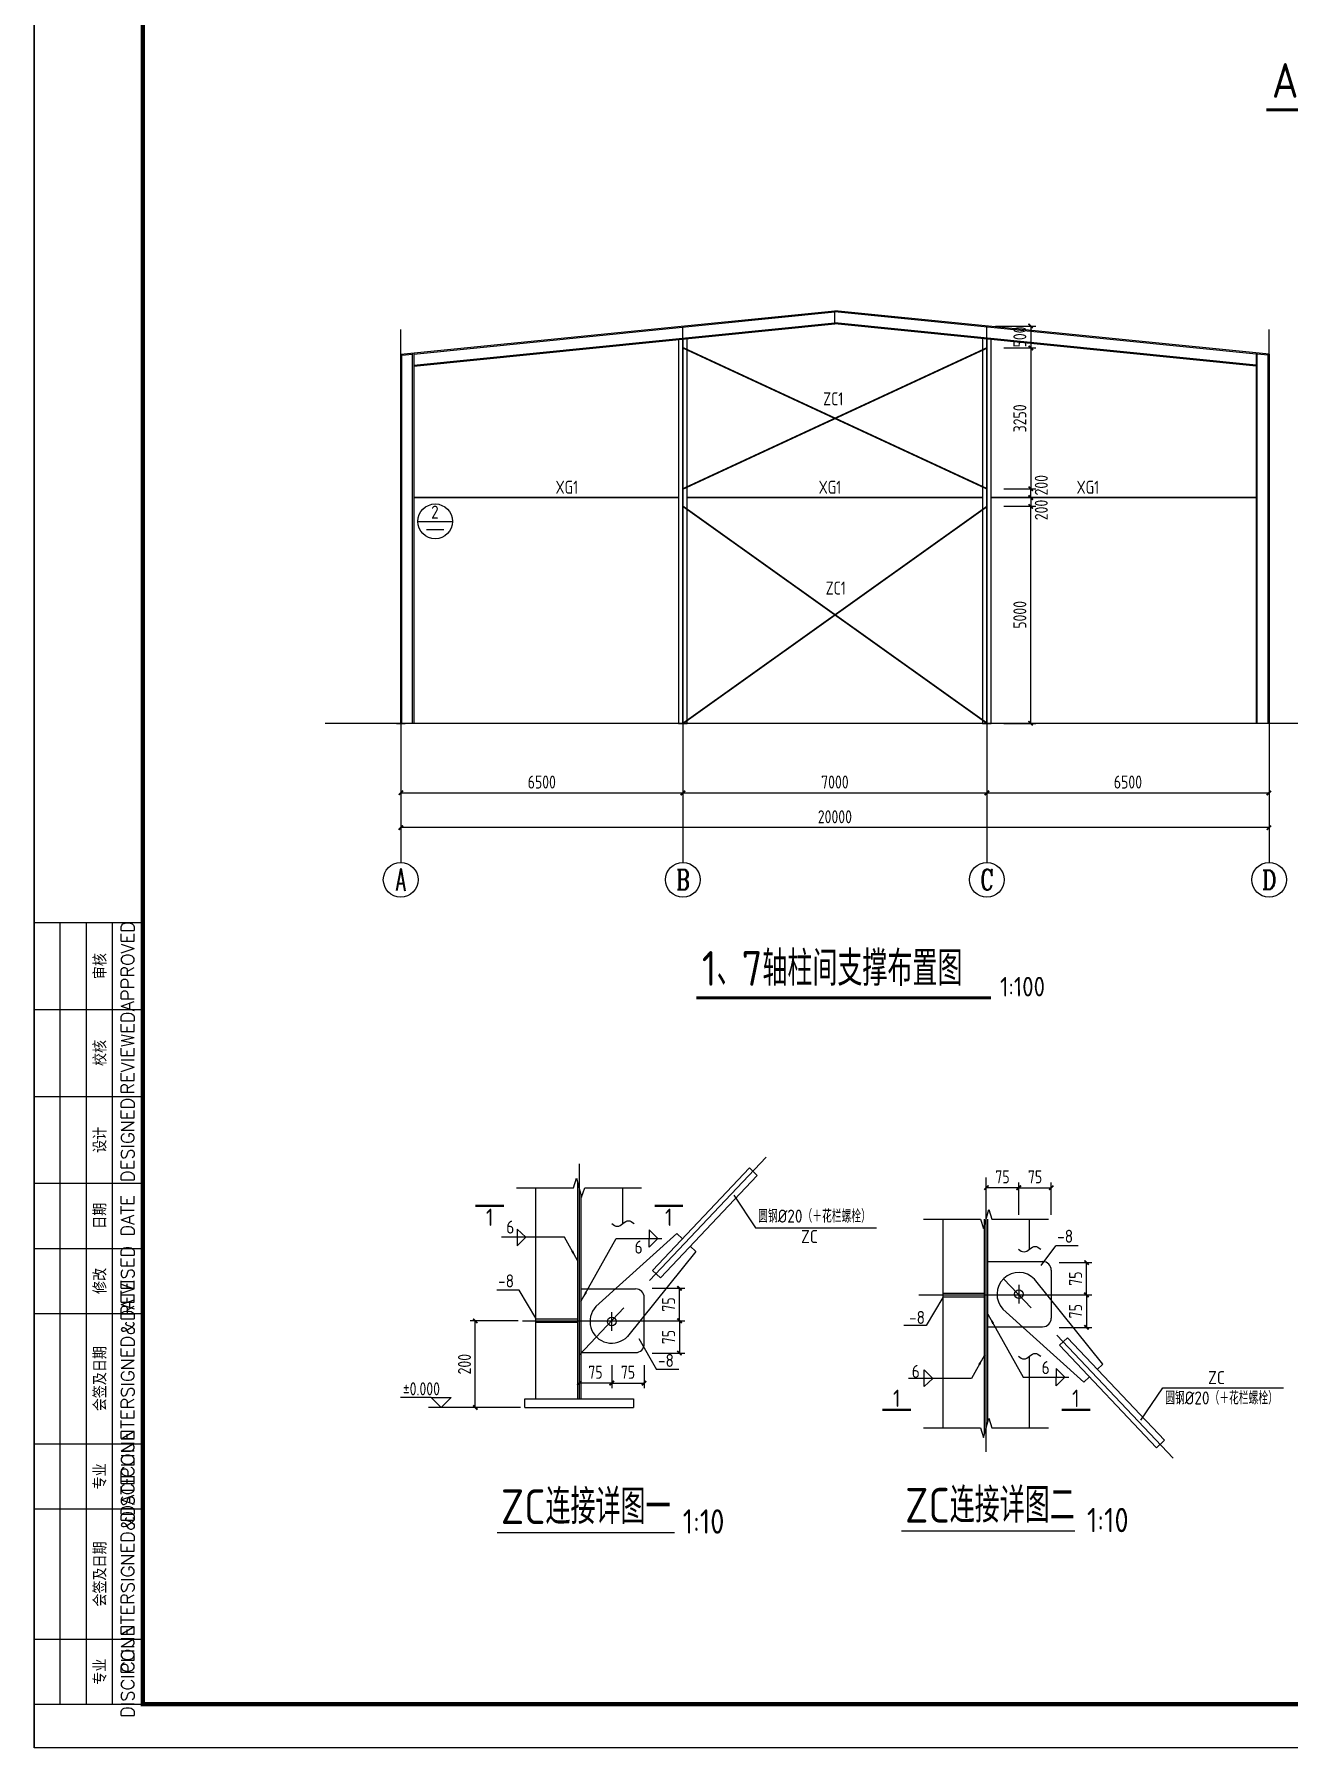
# Model space of a CAD drawing. Header units: millimetres. Extents: x 866561 to 876967, y 40200 to 44891.
# Drawn here: x 872240.1 to 872529, y 40206.4 to 40601 of the extents above; entities that cross this region are included whole.
import ezdxf
from ezdxf.enums import TextEntityAlignment as Align

# ---------------------------------------------------------------- set-up
doc = ezdxf.new("R2010")
doc.units = ezdxf.units.MM
doc.header["$LTSCALE"] = 1000
doc.header["$MEASUREMENT"] = 0
doc.linetypes.add('2', pattern=[11.4, 9, -0.9, 0.6, -0.9])
doc.linetypes.add('DOTE', pattern=[2.42, 2, -0.2, 0.02, -0.2])
for name, color, linetype in [('AXIS', 3, 'Continuous'), ('AXIS_TEXT', 7, 'Continuous'), ('COLUMN', 9, 'Continuous'), ('D1', 112, 'Continuous'), ('DIM', 7, 'Continuous'), ('DOTE', 1, 'DOTE'), ('M_Prof', 2, 'Continuous'), ('NUM', 7, 'Continuous'), ('OTHER', 2, 'Continuous'), ('Prof', 2, 'Continuous'), ('PUB_DIM', 3, 'Continuous'), ('PUB_TEXT', 7, 'Continuous'), ('支撑', 6, 'Continuous'), ('文字', 7, 'Continuous'), ('柱集中标注', 2, 'Continuous'), ('焊缝标注', 3, 'Continuous'), ('索引符号标注', 253, 'Continuous'), ('轴线__点划线', 6, '2')]:
    doc.layers.add(name, color=color, linetype=linetype)
doc.styles.add('_TCH_AXIS', font='COMPLEX', dxfattribs={"bigfont": 'GBCBIG'})
doc.styles.add('COMPLEX', font='COMPLEX')
doc.styles.add('ECEC_TK', font='txt_l.shx', dxfattribs={"bigfont": 'hztxt_l.shx'})
doc.styles.add('GBHZ', font='gbenor.shx', dxfattribs={"width": 0.9, "bigfont": 'gbcbig.shx'})
doc.dimstyles.new('Y10', dxfattribs={"dimscale": 0, "dimtxt": 3, "dimasz": 0.01, "dimexe": 1.2, "dimexo": 1, "dimgap": 1, "dimtad": 1, "dimdec": 0, "dimlfac": 10, "dimzin": 0, "dimdsep": 46, "dimtxsty": 'GBHZ', "dimblk1": 'DX', "dimblk2": 'DX', "dimsah": 1, "dimcen": 0.09, "dimdle": 1, "dimadec": 0, "dimazin": 0, "dimtfac": 1, "dimtdec": 0, "dimtix": 1, "dimtmove": 2, "dimatfit": 3, "dimldrblk": 'DX', "dimfxl": 0, "dimtolj": 1, "dimtzin": 0, "dimarcsym": 0})
doc.dimstyles.new('Y100', dxfattribs={"dimscale": 0, "dimtxt": 3, "dimasz": 0.01, "dimexe": 1.2, "dimexo": 2, "dimgap": 1, "dimtad": 1, "dimdec": 0, "dimlfac": 100, "dimzin": 0, "dimdsep": 46, "dimtxsty": 'GBHZ', "dimblk": 'DX', "dimcen": 0.09, "dimdle": 1, "dimclrd": 7, "dimclre": 7, "dimclrt": 7, "dimadec": 0, "dimazin": 0, "dimtfac": 1, "dimtdec": 0, "dimtix": 1, "dimtmove": 2, "dimatfit": 3, "dimldrblk": 'DX', "dimfxl": 0, "dimtolj": 1, "dimtzin": 0, "dimarcsym": 0})

# ---------------------------------------------------------------- blocks, each defined once
blk = doc.blocks.new('DX')
at = {"color": 0, "linetype": 'ByBlock', "const_width": 40}
blk.add_lwpolyline([(-54, -51), (46, 49)], dxfattribs=at)
blk = doc.blocks.new('*D119')
at = {"layer": 'Defpoints', "color": 0, "linetype": 'ByBlock'}
for p in [(872474.17, 40318.22), (872482.43, 40318.22), (872474.17, 40310.72)]:
    blk.add_point(p, dxfattribs=at)
at = {"layer": 'dim', "color": 7, "linetype": 'ByBlock', "lineweight": -2}
for p, q in [((872476.17, 40318.22), (872483.63, 40318.22)), ((872482.43, 40310.73), (872482.43, 40318.21)), ((872476.17, 40310.72), (872483.63, 40310.72))]:
    blk.add_line(p, q, dxfattribs=at)
at = {"layer": 'dim', "color": 7, "linetype": 'ByBlock', "lineweight": -2, "xscale": 0.01, "yscale": 0.01, "zscale": 0.01}
for p, rotation in [((872482.43, 40318.22), 90), ((872482.43, 40310.72), 270)]:
    blk.add_blockref('DX', p, dxfattribs=dict(at, rotation=rotation))
at = {"layer": 'dim', "color": 7, "linetype": 'ByBlock', "insert": (872479.93, 40314.47), "char_height": 3, "attachment_point": 5, "rotation": 90, "style": 'GBHZ'}
blk.add_mtext('\\A1;75', dxfattribs=at)
blk = doc.blocks.new('*D120')
at = {"layer": 'Defpoints', "color": 0, "linetype": 'ByBlock'}
for p in [(872474.17, 40310.72), (872474.17, 40303.22), (872482.43, 40303.22)]:
    blk.add_point(p, dxfattribs=at)
at = {"layer": 'dim', "color": 7, "linetype": 'ByBlock', "lineweight": -2}
for p, q in [((872476.17, 40310.72), (872483.63, 40310.72)), ((872482.43, 40310.71), (872482.43, 40303.23)), ((872476.17, 40303.22), (872483.63, 40303.22))]:
    blk.add_line(p, q, dxfattribs=at)
at = {"layer": 'dim', "color": 7, "linetype": 'ByBlock', "lineweight": -2, "xscale": 0.01, "yscale": 0.01, "zscale": 0.01}
for p, rotation in [((872482.43, 40310.72), 90), ((872482.43, 40303.22), 270)]:
    blk.add_blockref('DX', p, dxfattribs=dict(at, rotation=rotation))
at = {"layer": 'dim', "color": 7, "linetype": 'ByBlock', "insert": (872479.93, 40306.97), "char_height": 3, "attachment_point": 5, "rotation": 90, "style": 'GBHZ'}
blk.add_mtext('\\A1;75', dxfattribs=at)
blk = doc.blocks.new('_ARROW')
blk.add_solid([(0, 0), (-1, 0.1), (-1, -0.1)])
blk = doc.blocks.new('*D121')
at = {"layer": 'Defpoints', "color": 0, "linetype": 'ByBlock'}
for p in [(872459.33, 40335.41), (872459.33, 40327.15), (872466.83, 40327.15)]:
    blk.add_point(p, dxfattribs=at)
at = {"layer": 'dim', "color": 7, "linetype": 'ByBlock', "lineweight": -2}
for p, q in [((872459.33, 40329.15), (872459.33, 40336.61)), ((872466.82, 40335.41), (872459.34, 40335.41)), ((872466.83, 40329.15), (872466.83, 40336.61))]:
    blk.add_line(p, q, dxfattribs=at)
at = {"layer": 'dim', "color": 7, "linetype": 'ByBlock', "lineweight": -2, "xscale": 0.01, "yscale": 0.01, "zscale": 0.01, "rotation": 180}
blk.add_blockref('DX', (872459.33, 40335.41), dxfattribs=at)
at = {"layer": 'dim', "color": 7, "linetype": 'ByBlock', "lineweight": -2, "xscale": 0.01, "yscale": 0.01, "zscale": 0.01}
blk.add_blockref('DX', (872466.83, 40335.41), dxfattribs=at)
at = {"layer": 'dim', "color": 7, "linetype": 'ByBlock', "insert": (872463.08, 40337.91), "char_height": 3, "attachment_point": 5, "style": 'GBHZ'}
blk.add_mtext('\\A1;75', dxfattribs=at)
blk = doc.blocks.new('*D122')
at = {"layer": 'Defpoints', "color": 0, "linetype": 'ByBlock'}
for p in [(872474.33, 40335.41), (872466.83, 40327.15), (872474.33, 40327.15)]:
    blk.add_point(p, dxfattribs=at)
at = {"layer": 'dim', "color": 7, "linetype": 'ByBlock', "lineweight": -2}
for p, q in [((872466.83, 40329.15), (872466.83, 40336.61)), ((872466.84, 40335.41), (872474.32, 40335.41)), ((872474.33, 40329.15), (872474.33, 40336.61))]:
    blk.add_line(p, q, dxfattribs=at)
at = {"layer": 'dim', "color": 7, "linetype": 'ByBlock', "lineweight": -2, "xscale": 0.01, "yscale": 0.01, "zscale": 0.01, "rotation": 180}
blk.add_blockref('DX', (872466.83, 40335.41), dxfattribs=at)
at = {"layer": 'dim', "color": 7, "linetype": 'ByBlock', "lineweight": -2, "xscale": 0.01, "yscale": 0.01, "zscale": 0.01}
blk.add_blockref('DX', (872474.33, 40335.41), dxfattribs=at)
at = {"layer": 'dim', "color": 7, "linetype": 'ByBlock', "insert": (872470.58, 40337.91), "char_height": 3, "attachment_point": 5, "style": 'GBHZ'}
blk.add_mtext('\\A1;75', dxfattribs=at)
blk = doc.blocks.new('*D123')
at = {"layer": 'Defpoints', "color": 0, "linetype": 'ByBlock'}
for p in [(872380.43, 40312.27), (872388.69, 40312.27), (872380.43, 40304.77)]:
    blk.add_point(p, dxfattribs=at)
at = {"layer": 'dim', "color": 7, "linetype": 'ByBlock', "lineweight": -2}
for p, q in [((872382.43, 40312.27), (872389.89, 40312.27)), ((872388.69, 40304.78), (872388.69, 40312.26)), ((872382.43, 40304.77), (872389.89, 40304.77))]:
    blk.add_line(p, q, dxfattribs=at)
at = {"layer": 'dim', "color": 7, "linetype": 'ByBlock', "lineweight": -2, "xscale": 0.01, "yscale": 0.01, "zscale": 0.01}
for p, rotation in [((872388.69, 40312.27), 90), ((872388.69, 40304.77), 270)]:
    blk.add_blockref('DX', p, dxfattribs=dict(at, rotation=rotation))
at = {"layer": 'dim', "color": 7, "linetype": 'ByBlock', "insert": (872386.19, 40308.52), "char_height": 3, "attachment_point": 5, "rotation": 90, "style": 'GBHZ'}
blk.add_mtext('\\A1;75', dxfattribs=at)
blk = doc.blocks.new('*D124')
at = {"layer": 'Defpoints', "color": 0, "linetype": 'ByBlock'}
for p in [(872365.58, 40296.53), (872373.08, 40296.53), (872365.58, 40290.42)]:
    blk.add_point(p, dxfattribs=at)
at = {"layer": 'dim', "color": 7, "linetype": 'ByBlock', "lineweight": -2}
for p, q in [((872365.58, 40294.53), (872365.58, 40289.22)), ((872373.08, 40294.53), (872373.08, 40289.22)), ((872373.07, 40290.42), (872365.59, 40290.42))]:
    blk.add_line(p, q, dxfattribs=at)
at = {"layer": 'dim', "color": 7, "linetype": 'ByBlock', "lineweight": -2, "xscale": 0.01, "yscale": 0.01, "zscale": 0.01, "rotation": 180}
blk.add_blockref('DX', (872365.58, 40290.42), dxfattribs=at)
at = {"layer": 'dim', "color": 7, "linetype": 'ByBlock', "lineweight": -2, "xscale": 0.01, "yscale": 0.01, "zscale": 0.01}
blk.add_blockref('DX', (872373.08, 40290.42), dxfattribs=at)
at = {"layer": 'dim', "color": 7, "linetype": 'ByBlock', "insert": (872369.33, 40292.92), "char_height": 3, "attachment_point": 5, "style": 'GBHZ'}
blk.add_mtext('\\A1;75', dxfattribs=at)
blk = doc.blocks.new('*D125')
at = {"layer": 'Defpoints', "color": 0, "linetype": 'ByBlock'}
for p in [(872373.08, 40296.53), (872380.58, 40296.53), (872380.58, 40290.42)]:
    blk.add_point(p, dxfattribs=at)
at = {"layer": 'dim', "color": 7, "linetype": 'ByBlock', "lineweight": -2}
for p, q in [((872373.08, 40294.53), (872373.08, 40289.22)), ((872380.58, 40294.53), (872380.58, 40289.22)), ((872373.09, 40290.42), (872380.57, 40290.42))]:
    blk.add_line(p, q, dxfattribs=at)
at = {"layer": 'dim', "color": 7, "linetype": 'ByBlock', "lineweight": -2, "xscale": 0.01, "yscale": 0.01, "zscale": 0.01, "rotation": 180}
blk.add_blockref('DX', (872373.08, 40290.42), dxfattribs=at)
at = {"layer": 'dim', "color": 7, "linetype": 'ByBlock', "lineweight": -2, "xscale": 0.01, "yscale": 0.01, "zscale": 0.01}
blk.add_blockref('DX', (872380.58, 40290.42), dxfattribs=at)
at = {"layer": 'dim', "color": 7, "linetype": 'ByBlock', "insert": (872376.83, 40292.92), "char_height": 3, "attachment_point": 5, "style": 'GBHZ'}
blk.add_mtext('\\A1;75', dxfattribs=at)
blk = doc.blocks.new('*D126')
at = {"layer": 'Defpoints', "color": 0}
for p in [(872341.67, 40304.77), (872352.5, 40304.77), (872353.08, 40284.77)]:
    blk.add_point(p, dxfattribs=at)
at = {"layer": 'dim', "color": 0, "lineweight": -2}
for p, q in [((872351.5, 40304.77), (872340.47, 40304.77)), ((872341.67, 40284.78), (872341.67, 40304.76)), ((872352.08, 40284.77), (872340.47, 40284.77))]:
    blk.add_line(p, q, dxfattribs=at)
at = {"layer": 'dim', "color": 0, "lineweight": -2, "xscale": 0.01, "yscale": 0.01, "zscale": 0.01}
for p, rotation in [((872341.67, 40304.77), 90), ((872341.67, 40284.77), 270)]:
    blk.add_blockref('DX', p, dxfattribs=dict(at, rotation=rotation))
at = {"layer": 'dim', "color": 0, "insert": (872339.17, 40294.77), "char_height": 3, "attachment_point": 5, "rotation": 90, "style": 'GBHZ'}
blk.add_mtext('\\A1;200', dxfattribs=at)
blk = doc.blocks.new('_AXISO')
blk.add_circle((0, 0), 0.5)
at = {"layer": 'AXIS_TEXT', "style": 'COMPLEX', "width": 1.041667}
blk.add_attdef('A', text='', height=0.56, dxfattribs=at).set_placement((-0.25, -0.28), (0.25, -0.28), align=Align.FIT)
blk = doc.blocks.new('*D632')
at = {"layer": 'Defpoints', "color": 0}
for p in [(872324.48, 40442.33), (872389.48, 40442.33), (872389.48, 40426.33)]:
    blk.add_point(p, dxfattribs=at)
at = {"layer": 'dim', "color": 7, "lineweight": -2}
for p, q in [((872324.48, 40440.33), (872324.48, 40425.13)), ((872389.48, 40440.33), (872389.48, 40425.13)), ((872324.49, 40426.33), (872389.47, 40426.33))]:
    blk.add_line(p, q, dxfattribs=at)
at = {"layer": 'dim', "color": 7, "lineweight": -2, "xscale": 0.01, "yscale": 0.01, "zscale": 0.01, "rotation": 180}
blk.add_blockref('DX', (872324.48, 40426.33), dxfattribs=at)
at = {"layer": 'dim', "color": 7, "lineweight": -2, "xscale": 0.01, "yscale": 0.01, "zscale": 0.01}
blk.add_blockref('DX', (872389.48, 40426.33), dxfattribs=at)
at = {"layer": 'dim', "color": 7, "insert": (872356.98, 40428.83), "char_height": 3, "attachment_point": 5, "style": 'GBHZ'}
blk.add_mtext('\\A1;6500', dxfattribs=at)
blk = doc.blocks.new('*D633')
at = {"layer": 'Defpoints', "color": 0}
for p in [(872389.48, 40442.33), (872459.48, 40442.33), (872459.48, 40426.33)]:
    blk.add_point(p, dxfattribs=at)
at = {"layer": 'dim', "color": 7, "lineweight": -2}
for p, q in [((872389.48, 40440.33), (872389.48, 40425.13)), ((872459.48, 40440.33), (872459.48, 40425.13)), ((872389.49, 40426.33), (872459.47, 40426.33))]:
    blk.add_line(p, q, dxfattribs=at)
at = {"layer": 'dim', "color": 7, "lineweight": -2, "xscale": 0.01, "yscale": 0.01, "zscale": 0.01, "rotation": 180}
blk.add_blockref('DX', (872389.48, 40426.33), dxfattribs=at)
at = {"layer": 'dim', "color": 7, "lineweight": -2, "xscale": 0.01, "yscale": 0.01, "zscale": 0.01}
blk.add_blockref('DX', (872459.48, 40426.33), dxfattribs=at)
at = {"layer": 'dim', "color": 7, "insert": (872424.48, 40428.83), "char_height": 3, "attachment_point": 5, "style": 'GBHZ'}
blk.add_mtext('\\A1;7000', dxfattribs=at)
blk = doc.blocks.new('*D634')
at = {"layer": 'Defpoints', "color": 0}
for p in [(872459.48, 40442.33), (872524.48, 40442.33), (872524.48, 40426.33)]:
    blk.add_point(p, dxfattribs=at)
at = {"layer": 'dim', "color": 7, "lineweight": -2}
for p, q in [((872459.48, 40440.33), (872459.48, 40425.13)), ((872524.48, 40440.33), (872524.48, 40425.13)), ((872459.49, 40426.33), (872524.47, 40426.33))]:
    blk.add_line(p, q, dxfattribs=at)
at = {"layer": 'dim', "color": 7, "lineweight": -2, "xscale": 0.01, "yscale": 0.01, "zscale": 0.01, "rotation": 180}
blk.add_blockref('DX', (872459.48, 40426.33), dxfattribs=at)
at = {"layer": 'dim', "color": 7, "lineweight": -2, "xscale": 0.01, "yscale": 0.01, "zscale": 0.01}
blk.add_blockref('DX', (872524.48, 40426.33), dxfattribs=at)
at = {"layer": 'dim', "color": 7, "insert": (872491.98, 40428.83), "char_height": 3, "attachment_point": 5, "style": 'GBHZ'}
blk.add_mtext('\\A1;6500', dxfattribs=at)
blk = doc.blocks.new('*D635')
at = {"layer": 'Defpoints', "color": 0}
for p in [(872324.48, 40442.33), (872524.48, 40442.33), (872324.48, 40418.33)]:
    blk.add_point(p, dxfattribs=at)
at = {"layer": 'dim', "color": 7, "lineweight": -2}
for p, q in [((872324.48, 40440.33), (872324.48, 40417.13)), ((872524.48, 40440.33), (872524.48, 40417.13)), ((872524.47, 40418.33), (872324.49, 40418.33))]:
    blk.add_line(p, q, dxfattribs=at)
at = {"layer": 'dim', "color": 7, "lineweight": -2, "xscale": 0.01, "yscale": 0.01, "zscale": 0.01, "rotation": 180}
blk.add_blockref('DX', (872324.48, 40418.33), dxfattribs=at)
at = {"layer": 'dim', "color": 7, "lineweight": -2, "xscale": 0.01, "yscale": 0.01, "zscale": 0.01}
blk.add_blockref('DX', (872524.48, 40418.33), dxfattribs=at)
at = {"layer": 'dim', "color": 7, "insert": (872424.48, 40420.83), "char_height": 3, "attachment_point": 5, "style": 'GBHZ'}
blk.add_mtext('\\A1;20000', dxfattribs=at)
blk = doc.blocks.new('*D637')
at = {"layer": 'Defpoints', "color": 0}
for p in [(872459.48, 40533.83), (872461.38, 40528.83), (872469.58, 40528.83)]:
    blk.add_point(p, dxfattribs=at)
at = {"layer": 'dim', "color": 7, "lineweight": -2}
for p, q in [((872461.48, 40533.83), (872470.78, 40533.83)), ((872469.58, 40533.84), (872469.58, 40533.85)), ((872469.58, 40533.83), (872469.58, 40528.83)), ((872463.38, 40528.83), (872470.78, 40528.83)), ((872469.58, 40528.82), (872469.58, 40528.81))]:
    blk.add_line(p, q, dxfattribs=at)
at = {"layer": 'dim', "color": 7, "lineweight": -2, "xscale": 0.01, "yscale": 0.01, "zscale": 0.01}
for p, rotation in [((872469.58, 40533.83), 270), ((872469.58, 40528.83), 90)]:
    blk.add_blockref('DX', p, dxfattribs=dict(at, rotation=rotation))
at = {"layer": 'dim', "color": 7, "insert": (872467.08, 40531.33), "char_height": 3, "attachment_point": 5, "rotation": 90, "style": 'GBHZ'}
blk.add_mtext('\\A1;500', dxfattribs=at)
blk = doc.blocks.new('*D638')
at = {"layer": 'Defpoints', "color": 0}
for p in [(872461.38, 40528.83), (872461.38, 40496.33), (872469.58, 40496.33)]:
    blk.add_point(p, dxfattribs=at)
at = {"layer": 'dim', "color": 7, "lineweight": -2}
for p, q in [((872463.38, 40528.83), (872470.78, 40528.83)), ((872469.58, 40528.82), (872469.58, 40496.34)), ((872463.38, 40496.33), (872470.78, 40496.33))]:
    blk.add_line(p, q, dxfattribs=at)
at = {"layer": 'dim', "color": 7, "lineweight": -2, "xscale": 0.01, "yscale": 0.01, "zscale": 0.01}
for p, rotation in [((872469.58, 40528.83), 90), ((872469.58, 40496.33), 270)]:
    blk.add_blockref('DX', p, dxfattribs=dict(at, rotation=rotation))
at = {"layer": 'dim', "color": 7, "insert": (872467.08, 40512.58), "char_height": 3, "attachment_point": 5, "rotation": 90, "style": 'GBHZ'}
blk.add_mtext('\\A1;3250', dxfattribs=at)
blk = doc.blocks.new('*D640')
at = {"layer": 'Defpoints', "color": 0}
for p in [(872461.38, 40496.33), (872461.38, 40494.33), (872469.58, 40496.33)]:
    blk.add_point(p, dxfattribs=at)
at = {"layer": 'dim', "color": 7, "lineweight": -2}
for p, q in [((872463.38, 40496.33), (872470.78, 40496.33)), ((872463.38, 40494.33), (872470.78, 40494.33)), ((872469.58, 40496.34), (872469.58, 40496.35)), ((872469.58, 40494.33), (872469.58, 40496.33)), ((872469.58, 40494.32), (872469.58, 40494.31))]:
    blk.add_line(p, q, dxfattribs=at)
at = {"layer": 'dim', "color": 7, "lineweight": -2, "xscale": 0.01, "yscale": 0.01, "zscale": 0.01}
for p, rotation in [((872469.58, 40496.33), 270), ((872469.58, 40494.33), 90)]:
    blk.add_blockref('DX', p, dxfattribs=dict(at, rotation=rotation))
at = {"layer": 'dim', "color": 7, "insert": (872472.02, 40497.18), "char_height": 3, "attachment_point": 5, "rotation": 90, "style": 'GBHZ'}
blk.add_mtext('\\A1;200', dxfattribs=at)
blk = doc.blocks.new('*D641')
at = {"layer": 'Defpoints', "color": 0}
for p in [(872461.38, 40492.33), (872469.58, 40492.33), (872461.38, 40442.33)]:
    blk.add_point(p, dxfattribs=at)
at = {"layer": 'dim', "color": 7, "lineweight": -2}
for p, q in [((872463.38, 40492.33), (872470.78, 40492.33)), ((872469.58, 40442.34), (872469.58, 40492.32)), ((872463.38, 40442.33), (872470.78, 40442.33))]:
    blk.add_line(p, q, dxfattribs=at)
at = {"layer": 'dim', "color": 7, "lineweight": -2, "xscale": 0.01, "yscale": 0.01, "zscale": 0.01}
for p, rotation in [((872469.58, 40492.33), 90), ((872469.58, 40442.33), 270)]:
    blk.add_blockref('DX', p, dxfattribs=dict(at, rotation=rotation))
at = {"layer": 'dim', "color": 7, "insert": (872467.08, 40467.33), "char_height": 3, "attachment_point": 5, "rotation": 90, "style": 'GBHZ'}
blk.add_mtext('\\A1;5000', dxfattribs=at)
blk = doc.blocks.new('*D642')
at = {"layer": 'Defpoints', "color": 0}
for p in [(872461.38, 40494.33), (872461.38, 40492.33), (872469.58, 40492.33)]:
    blk.add_point(p, dxfattribs=at)
at = {"layer": 'dim', "color": 7, "lineweight": -2}
for p, q in [((872463.38, 40494.33), (872470.78, 40494.33)), ((872469.58, 40494.34), (872469.58, 40494.35)), ((872469.58, 40494.33), (872469.58, 40492.33)), ((872463.38, 40492.33), (872470.78, 40492.33)), ((872469.58, 40492.32), (872469.58, 40492.31))]:
    blk.add_line(p, q, dxfattribs=at)
at = {"layer": 'dim', "color": 7, "lineweight": -2, "xscale": 0.01, "yscale": 0.01, "zscale": 0.01}
for p, rotation in [((872469.58, 40494.33), 270), ((872469.58, 40492.33), 90)]:
    blk.add_blockref('DX', p, dxfattribs=dict(at, rotation=rotation))
at = {"layer": 'dim', "color": 7, "insert": (872472.02, 40491.48), "char_height": 3, "attachment_point": 5, "rotation": 90, "style": 'GBHZ'}
blk.add_mtext('\\A1;200', dxfattribs=at)
blk = doc.blocks.new('*D656')
at = {"layer": 'Defpoints', "color": 0, "linetype": 'ByBlock'}
for p in [(872380.43, 40304.77), (872380.43, 40297.27), (872388.69, 40297.27)]:
    blk.add_point(p, dxfattribs=at)
at = {"layer": 'dim', "color": 7, "linetype": 'ByBlock', "lineweight": -2}
for p, q in [((872382.43, 40304.77), (872389.89, 40304.77)), ((872388.69, 40304.76), (872388.69, 40297.28)), ((872382.43, 40297.27), (872389.89, 40297.27))]:
    blk.add_line(p, q, dxfattribs=at)
at = {"layer": 'dim', "color": 7, "linetype": 'ByBlock', "lineweight": -2, "xscale": 0.01, "yscale": 0.01, "zscale": 0.01}
for p, rotation in [((872388.69, 40304.77), 90), ((872388.69, 40297.27), 270)]:
    blk.add_blockref('DX', p, dxfattribs=dict(at, rotation=rotation))
at = {"layer": 'dim', "color": 7, "linetype": 'ByBlock', "insert": (872386.19, 40301.02), "char_height": 3, "attachment_point": 5, "rotation": 90, "style": 'GBHZ'}
blk.add_mtext('\\A1;75', dxfattribs=at)

msp = doc.modelspace()

# ---------------------------------------------------------------- linework, layer by layer
for p, q in [((872240.091, 40206.443), (872240.091, 40800.443)), ((872240.091, 40800.443), (872240.091, 40206.443)), ((872246.091, 40216.443), (872246.091, 40396.443)), ((872252.091, 40216.443), (872252.091, 40396.443)), ((872258.091, 40216.443), (872258.091, 40396.443)), ((872240.091, 40376.443), (872265.091, 40376.443)), ((872240.091, 40356.443), (872265.091, 40356.443)), ((872240.091, 40336.443), (872265.091, 40336.443)), ((872240.091, 40321.443), (872265.091, 40321.443)), ((872240.091, 40306.443), (872265.091, 40306.443)), ((872240.091, 40276.443), (872265.091, 40276.443)), ((872240.091, 40261.443), (872265.091, 40261.443)), ((872240.091, 40231.443), (872265.091, 40231.443)), ((873081.091, 40206.443), (872240.091, 40206.443))]:
    msp.add_line(p, q)
at = {"color": 0, "const_width": 1}
msp.add_lwpolyline([(873071.091, 40216.443), (872265.091, 40216.443), (872265.091, 40790.443), (873071.091, 40790.443)], close=True, dxfattribs=at)
at = {"const_width": 0.667}
for points in [[(872523.871, 40583.624), (872591.753, 40583.624)], [(872392.586, 40379.13), (872460.469, 40379.13)]]:
    msp.add_lwpolyline(points, dxfattribs=at)
msp.add_lwpolyline([(872240.091, 40396.443), (872240.091, 40216.443), (872265.091, 40216.443), (872265.091, 40396.443)], close=True)
at = {"layer": 'AXIS', "color": 0}
for p, q in [((872324.484, 40442.327), (872324.484, 40410.327)), ((872389.484, 40442.327), (872389.484, 40410.327)), ((872459.484, 40442.327), (872459.484, 40410.327)), ((872524.484, 40442.327), (872524.484, 40410.327))]:
    msp.add_line(p, q, dxfattribs=at)
at = {"layer": 'AXIS'}
for p, q in [((872401.23, 40333.653), (872406.23, 40326.168)), ((872406.23, 40326.168), (872434.085, 40326.168)), ((872472.006, 40317.517), (872475.347, 40322.033)), ((872480.49, 40322.033), (872475.347, 40322.033)), ((872351.762, 40311.827), (872346.619, 40311.827)), ((872355.582, 40305.347), (872351.762, 40311.827)), ((872449.328, 40310.15), (872445.508, 40303.67)), ((872445.508, 40303.67), (872440.365, 40303.67)), ((872379.353, 40300.711), (872383.397, 40293.56)), ((872388.54, 40293.56), (872383.397, 40293.56)), ((872494.977, 40281.844), (872499.976, 40289.329)), ((872499.976, 40289.329), (872527.832, 40289.329))]:
    msp.add_line(p, q, dxfattribs=at)
at = {"layer": 'COLUMN', "color": 2}
for p, q in [((872404.8, 40339.975), (872382.479, 40316.366)), ((872404.8, 40339.975), (872406.616, 40338.257)), ((872355.582, 40286.772), (872355.582, 40335.397)), ((872365.182, 40336.791), (872365.182, 40286.772)), ((872375.582, 40335.397), (872375.582, 40327.105)), ((872406.616, 40338.257), (872384.295, 40314.648)), ((872365.982, 40333.857), (872365.982, 40286.772)), ((872449.328, 40328.184), (872449.328, 40280.1)), ((872458.928, 40278.706), (872458.928, 40328.184)), ((872459.728, 40281.64), (872459.728, 40328.184)), ((872469.328, 40321.264), (872469.328, 40328.184)), ((872388.077, 40324.835), (872369.449, 40308.043)), ((872389.349, 40323.632), (872388.077, 40324.835)), ((872392.437, 40320.713), (872376.715, 40301.172)), ((872392.437, 40320.713), (872391.165, 40321.915)), ((872384.295, 40314.648), (872382.479, 40316.366)), ((872459.728, 40318.39), (872472.328, 40318.39)), ((872474.328, 40316.39), (872474.328, 40305.39)), ((872365.982, 40312.107), (872378.582, 40312.107)), ((872449.328, 40311.09), (872458.928, 40311.09)), ((872486.183, 40294.784), (872470.461, 40314.325)), ((872380.582, 40299.437), (872380.582, 40310.107)), ((872449.328, 40310.29), (872458.928, 40310.29)), ((872481.823, 40290.662), (872463.195, 40307.454)), ((872355.582, 40305.207), (872365.182, 40305.207)), ((872355.582, 40304.407), (872365.182, 40304.407)), ((872459.728, 40303.39), (872472.328, 40303.39)), ((872478.042, 40300.849), (872476.225, 40299.131)), ((872500.363, 40277.24), (872478.042, 40300.849)), ((872365.982, 40297.437), (872378.582, 40297.437)), ((872469.328, 40280.1), (872469.328, 40296.608)), ((872498.546, 40275.522), (872476.225, 40299.131)), ((872483.095, 40291.865), (872481.823, 40290.662)), ((872486.183, 40294.784), (872484.912, 40293.582)), ((872353.082, 40284.772), (872353.082, 40286.772)), ((872353.082, 40286.772), (872378.082, 40286.772)), ((872353.082, 40284.772), (872378.082, 40284.772)), ((872378.082, 40286.772), (872378.082, 40284.772)), ((872498.546, 40275.522), (872500.363, 40277.24))]:
    msp.add_line(p, q, dxfattribs=at)
for centre in [(872466.828, 40310.89), (872373.082, 40304.607)]:
    msp.add_circle(centre, 1, dxfattribs=at)
for centre, radius, start, end in [((872466.828, 40310.89), 5, 43.394, 223.394), ((872472.328, 40316.39), 2, 0, 90), ((872378.582, 40310.107), 2, 0, 90), ((872373.082, 40304.607), 5, 136.606, 316.606), ((872472.328, 40305.39), 2, 270, 0), ((872378.582, 40299.437), 2, 270, 0)]:
    msp.add_arc(centre, radius, start, end, dxfattribs=at)
at = {"layer": 'D1'}
for p, q in [((872331.526, 40287.076), (872324.41, 40287.076)), ((872331.526, 40287.076), (872333.83, 40284.772)), ((872331.526, 40287.076), (872336.134, 40287.076)), ((872336.134, 40287.076), (872333.83, 40284.772))]:
    msp.add_line(p, q, dxfattribs=at)
msp.add_lwpolyline([(872340.67, 40284.772), (872330.884, 40284.772)], dxfattribs=at)
at = {"layer": 'DOTE', "linetype": 'DOTE'}
for p, q in [((872324.484, 40442.327), (872324.484, 40533.004)), ((872389.484, 40442.327), (872389.484, 40533.576)), ((872459.484, 40442.327), (872459.484, 40533.827)), ((872524.484, 40442.327), (872524.484, 40533.004))]:
    msp.add_line(p, q, dxfattribs=at)
at = {"layer": 'M_Prof'}
for p, q in [((872324.484, 40527.327), (872424.484, 40537.327)), ((872327.484, 40527.376), (872424.484, 40537.076)), ((872424.484, 40534.312), (872424.484, 40537.327)), ((872524.484, 40527.327), (872424.484, 40537.327)), ((872424.484, 40534.312), (872424.484, 40537.327)), ((872521.484, 40527.376), (872424.484, 40537.076)), ((872327.484, 40524.863), (872424.484, 40534.563)), ((872327.484, 40524.612), (872424.484, 40534.312)), ((872521.484, 40524.863), (872424.484, 40534.563)), ((872521.484, 40524.612), (872424.484, 40534.312)), ((872388.484, 40530.712), (872388.484, 40442.327)), ((872389.394, 40530.803), (872389.394, 40442.327)), ((872389.574, 40442.327), (872389.574, 40530.821)), ((872390.484, 40442.327), (872390.484, 40530.912)), ((872458.484, 40530.912), (872458.484, 40442.327)), ((872459.394, 40530.821), (872459.394, 40442.327)), ((872459.574, 40442.327), (872459.574, 40530.803)), ((872460.484, 40442.327), (872460.484, 40530.712)), ((872324.484, 40527.327), (872324.484, 40442.327)), ((872324.73, 40442.327), (872324.73, 40527.352)), ((872324.73, 40527.1), (872327.238, 40527.351)), ((872327.238, 40442.327), (872327.238, 40527.602)), ((872327.484, 40527.627), (872327.484, 40442.327)), ((872521.484, 40527.627), (872521.484, 40442.327)), ((872521.73, 40442.327), (872521.73, 40527.602)), ((872524.238, 40527.1), (872521.73, 40527.351)), ((872524.238, 40442.327), (872524.238, 40527.352)), ((872524.484, 40527.327), (872524.484, 40442.327)), ((872535.563, 40442.327), (872307.095, 40442.327)), ((872323.484, 40442.327), (872325.484, 40442.327)), ((872388.484, 40442.327), (872390.484, 40442.327)), ((872458.484, 40442.327), (872460.484, 40442.327)), ((872525.484, 40442.327), (872523.484, 40442.327))]:
    msp.add_line(p, q, dxfattribs=at)
at = {"layer": 'OTHER'}
for p, q in [((872351.182, 40335.397), (872364.262, 40335.397)), ((872364.262, 40335.397), (872364.962, 40337.597)), ((872364.962, 40337.597), (872366.162, 40333.197)), ((872366.162, 40333.197), (872366.862, 40335.397)), ((872366.862, 40335.397), (872379.942, 40335.397)), ((872444.928, 40328.184), (872458.008, 40328.184)), ((872458.008, 40328.184), (872458.708, 40325.984)), ((872458.708, 40325.984), (872459.908, 40330.384)), ((872459.908, 40330.384), (872460.608, 40328.184)), ((872460.608, 40328.184), (872473.688, 40328.184)), ((872444.928, 40280.1), (872458.008, 40280.1)), ((872458.008, 40280.1), (872458.708, 40277.9)), ((872458.708, 40277.9), (872459.908, 40282.3)), ((872459.908, 40282.3), (872460.608, 40280.1)), ((872460.608, 40280.1), (872473.688, 40280.1))]:
    msp.add_line(p, q, dxfattribs=at)
at = {"layer": 'Prof'}
for points in [[(872373.105, 40327.166), (872374.384, 40326.526), (872375.663, 40327.166), (872376.943, 40327.805), (872378.222, 40327.166)], [(872466.77, 40321.264), (872468.049, 40320.625), (872469.328, 40321.264), (872470.607, 40321.904), (872471.886, 40321.264)], [(872466.77, 40296.608), (872468.049, 40295.968), (872469.328, 40296.608), (872470.607, 40297.247), (872471.886, 40296.608)]]:
    msp.add_spline(points, degree=3, dxfattribs=at)
at = {"layer": 'PUB_DIM', "const_width": 0.5}
for points in [[(872348.239, 40331.234), (872341.672, 40331.234)], [(872389.534, 40331.234), (872382.967, 40331.234)], [(872441.985, 40284.263), (872435.418, 40284.263)], [(872483.28, 40284.263), (872476.713, 40284.263)]]:
    msp.add_lwpolyline(points, dxfattribs=at)
at = {"layer": '支撑', "color": 6, "linetype": 'ByBlock', "const_width": 0.4}
for points in [[(872459.574, 40496.327), (872389.484, 40528.827)], [(872389.484, 40496.327), (872459.574, 40528.827)], [(872388.484, 40494.327), (872327.484, 40494.327)], [(872458.484, 40494.327), (872390.484, 40494.327)], [(872521.484, 40494.327), (872460.484, 40494.327)], [(872389.484, 40442.327), (872459.574, 40492.327)], [(872459.574, 40442.327), (872389.484, 40492.327)]]:
    msp.add_lwpolyline(points, dxfattribs=at)
at = {"layer": '文字', "color": 6, "const_width": 0.32}
for points in [[(872346.68, 40255.999), (872387.594, 40255.999)], [(872439.782, 40256.331), (872479.789, 40256.331)]]:
    msp.add_lwpolyline(points, dxfattribs=at)
at = {"layer": '焊缝标注'}
for p, q in [((872362.182, 40324.057), (872347.696, 40324.057)), ((872351.307, 40325.857), (872353.307, 40324.057)), ((872351.307, 40325.857), (872351.307, 40322.057)), ((872351.307, 40322.057), (872353.307, 40324.057)), ((872365.182, 40318.657), (872362.182, 40324.057)), ((872365.982, 40309.177), (872374.115, 40323.719)), ((872374.115, 40323.719), (872384.629, 40323.719)), ((872381.698, 40325.719), (872381.698, 40323.719)), ((872381.698, 40325.719), (872383.698, 40323.719)), ((872381.698, 40321.719), (872381.698, 40323.719)), ((872381.698, 40321.719), (872383.698, 40323.719)), ((872459.728, 40306.32), (872467.862, 40291.778)), ((872458.928, 40296.84), (872455.928, 40291.44)), ((872455.928, 40291.44), (872441.442, 40291.44)), ((872445.053, 40293.44), (872447.053, 40291.44)), ((872445.053, 40289.64), (872445.053, 40293.44)), ((872445.053, 40289.64), (872447.053, 40291.44)), ((872467.862, 40291.778), (872478.375, 40291.778)), ((872475.444, 40293.778), (872475.444, 40291.778)), ((872475.444, 40293.778), (872477.444, 40291.778)), ((872475.444, 40289.778), (872475.444, 40291.778)), ((872475.444, 40289.778), (872477.444, 40291.778))]:
    msp.add_line(p, q, dxfattribs=at)
at = {"layer": '索引符号标注'}
for p, q in [((872328.427, 40488.864), (872336.427, 40488.864)), ((872330.427, 40486.949), (872334.427, 40486.949))]:
    msp.add_line(p, q, dxfattribs=at)
msp.add_circle((872332.427, 40488.864), 4, dxfattribs=at)
at = {"layer": '轴线__点划线'}
for p, q in [((872365.582, 40340.91), (872365.582, 40286.772)), ((872408.666, 40342.409), (872381.821, 40314.015)), ((872459.328, 40274.587), (872459.328, 40337.727)), ((872469.659, 40307.731), (872463.393, 40314.358)), ((872466.828, 40313.065), (872466.828, 40308.715)), ((872375.912, 40307.766), (872365.582, 40296.84)), ((872443.848, 40310.725), (872476.118, 40310.725)), ((872352.499, 40304.772), (872382.372, 40304.772)), ((872373.082, 40302.432), (872373.082, 40306.782)), ((872502.412, 40273.088), (872475.567, 40301.482))]:
    msp.add_line(p, q, dxfattribs=at)

# ---------------------------------------------------------------- block references
at = {"layer": 'AXIS', "color": 0}
ref = msp.add_blockref('_AXISO', (872324.484, 40406.327), dxfattribs=dict(at, xscale=8, yscale=8, zscale=8))
ref.add_attrib('A', 'A', dxfattribs={"layer": 'AXIS_TEXT', "color": 0, "height": 5.147, "style": '_TCH_AXIS', "width": 0.5}).set_placement((872323.381, 40403.753), (872325.587, 40403.753), align=Align.FIT)
ref = msp.add_blockref('_AXISO', (872389.484, 40406.327), dxfattribs=dict(at, xscale=8, yscale=8, zscale=8))
ref.add_attrib('A', 'B', dxfattribs={"layer": 'AXIS_TEXT', "color": 0, "height": 4.659, "style": '_TCH_AXIS', "width": 0.823529}).set_placement((872387.931, 40403.997), (872391.037, 40403.997), align=Align.FIT)
ref = msp.add_blockref('_AXISO', (872459.484, 40406.327), dxfattribs=dict(at, xscale=8, yscale=8, zscale=8))
ref.add_attrib('A', 'C', dxfattribs={"layer": 'AXIS_TEXT', "color": 0, "height": 4.659, "style": '_TCH_AXIS', "width": 0.933333}).set_placement((872457.931, 40403.997), (872461.037, 40403.997), align=Align.FIT)
ref = msp.add_blockref('_AXISO', (872524.484, 40406.327), dxfattribs=dict(at, xscale=8, yscale=8, zscale=8))
ref.add_attrib('A', 'D', dxfattribs={"layer": 'AXIS_TEXT', "color": 0, "height": 4.454, "style": '_TCH_AXIS', "width": 0.941176}).set_placement((872522.787, 40404.1), (872526.181, 40404.1), align=Align.FIT)
at = {"layer": '焊缝标注'}
for p, xscale, yscale, zscale, rotation in [((872365.182, 40318.657), 2.500000000019729, 2.500000000019782, 2.500000000019729, 299.0546041027052), ((872365.982, 40309.177), -2.500000000019729, 2.5, 2.5, 60.94539589729493), ((872459.728, 40306.32), 2.500000000019729, 2.500000000019782, 2.500000000019729, 119.0546041027051), ((872458.928, 40296.84), -2.500000000019729, 2.5, 2.5, 240.9453958972948)]:
    msp.add_blockref('_ARROW', p, dxfattribs=dict(at, xscale=xscale, yscale=yscale, zscale=zscale, rotation=rotation))

# ---------------------------------------------------------------- texts
at = {"style": 'ECEC_TK'}
for s, p in [('APPROVED', (872261.591, 40386.443)), ('审核', (872255.091, 40386.443)), ('REVIEWED', (872261.591, 40366.443)), ('校核', (872255.091, 40366.443)), ('DESIGNED', (872261.591, 40346.443)), ('设计', (872255.091, 40346.443)), ('日期', (872255.091, 40328.943)), ('DATE', (872261.591, 40328.943)), ('REVISED', (872261.591, 40313.943)), ('修改', (872255.091, 40313.943)), ('COUNTERSIGNED&DATE', (872261.591, 40291.443)), ('会签及日期', (872255.091, 40291.443)), ('DISCIPLINE', (872261.591, 40268.943)), ('专业', (872255.091, 40268.943)), ('COUNTERSIGNED&DATE', (872261.591, 40246.443)), ('会签及日期', (872255.091, 40246.443)), ('DISCIPLINE', (872261.591, 40223.943)), ('专业', (872255.091, 40223.943))]:
    msp.add_text(s, height=3, rotation=90, dxfattribs=at).set_placement(p, align=Align.MIDDLE)
at = {"ltscale": 2, "style": 'GBHZ'}
msp.add_text('1:100', height=4.5, rotation=0.20444, dxfattribs=at).set_placement((872462.545, 40379.436))
at = {"layer": 'D1', "style": 'GBHZ', "width": 0.9}
msp.add_text('%%P0.000', height=3, dxfattribs=at).set_placement((872324.982, 40287.595))
at = {"layer": 'NUM', "style": 'GBHZ'}
for s, p in [('A、D轴柱间支撑布置图', (872525.125, 40586.397)), ('1、7轴柱间支撑布置图', (872393.84, 40381.904))]:
    msp.add_text(s, height=8, dxfattribs=at).set_placement(p)
at = {"layer": 'PUB_DIM', "style": 'GBHZ'}
for p in [(872344.973, 40328.592), (872386.222, 40328.592), (872438.72, 40286.905), (872479.968, 40286.905)]:
    msp.add_text('1', height=4, dxfattribs=at).set_placement(p, align=Align.MIDDLE)
at = {"layer": 'PUB_TEXT', "style": 'GBHZ'}
for s, p in [('6', (872348.802, 40324.843)), ('圆钢%%C20（＋花栏螺栓）', (872406.809, 40327.366)), ('6', (872378.357, 40320.228)), ('ZC', (872416.691, 40322.659)), ('-8', (872475.685, 40322.722)), ('-8', (872346.918, 40312.438)), ('-8', (872441.565, 40304.031)), ('-8', (872383.735, 40294.135)), ('6', (872472.104, 40292.482)), ('6', (872442.188, 40291.614)), ('ZC', (872510.438, 40290.171)), ('圆钢%%C20（＋花栏螺栓）', (872500.555, 40285.484))]:
    msp.add_text(s, height=3, dxfattribs=at).set_placement(p)
at = {"layer": '文字', "color": 6, "style": 'GBHZ'}
for s, height, p in [('ZC连接详图一', 8, (872347.543, 40257.95)), ('ZC连接详图二', 8, (872440.645, 40258.282)), ('1:10', 5.6, (872389.438, 40255.743)), ('1:10', 5.6, (872482.54, 40256.075))]:
    msp.add_text(s, height=height, dxfattribs=at).set_placement(p)
at = {"layer": '柱集中标注', "style": 'GBHZ', "width": 0.9}
for s, p in [('ZC1', (872421.79, 40515.58)), ('XG1', (872360.157, 40495.218)), ('XG1', (872420.752, 40495.218)), ('XG1', (872480.157, 40495.218)), ('ZC1', (872422.371, 40472))]:
    msp.add_text(s, height=3, dxfattribs=at).set_placement(p)
at = {"layer": '索引符号标注', "style": 'GBHZ'}
msp.add_text('2', height=3, dxfattribs=at).set_placement((872331.49, 40489.49))

# ---------------------------------------------------------------- dimensions: what is measured, and where the dimension line sits
at = {"layer": 'dim'}
for base, p1, p2, angle, dimstyle, picture, middle in [((872469.577, 40528.827), (872459.484, 40533.827), (872461.384, 40528.827), 90, 'Y100', '*D637', (872467.077, 40531.327)), ((872469.577, 40496.327), (872461.384, 40528.827), (872461.384, 40496.327), 90, 'Y100', '*D638', (872467.077, 40512.577)), ((872469.577, 40492.327), (872461.384, 40442.327), (872461.384, 40492.327), 270, 'Y100', '*D641', (872467.077, 40467.327)), ((872341.67, 40304.772), (872353.082, 40284.772), (872352.499, 40304.772), 90, 'Y10', '*D126', (872339.17, 40294.772))]:
    dim = msp.add_linear_dim(base=base, p1=p1, p2=p2, angle=angle, dimstyle=dimstyle, override={"dimscale": 1}, dxfattribs=at)
    dim.commit()
    dim.dimension.update_dxf_attribs({"geometry": picture, "text_midpoint": middle})
for base, p2, angle, picture, middle in [((872469.577, 40496.327), (872461.384, 40496.327), 270, '*D640', (872472.018, 40497.178)), ((872469.577, 40492.327), (872461.384, 40492.327), 90, '*D642', (872472.018, 40491.476))]:
    dim = msp.add_linear_dim(base=base, p1=(872461.384, 40494.327), p2=p2, angle=angle, dimstyle='Y100', override={"dimscale": 1}, dxfattribs=at)
    dim.commit()
    dim.dimension.update_dxf_attribs({"geometry": picture, "text_midpoint": middle, "dimtype": 160})
for base, p1, p2, picture, middle in [((872389.484, 40426.327), (872324.484, 40442.327), (872389.484, 40442.327), '*D632', (872356.984, 40428.827)), ((872324.484, 40418.327), (872524.484, 40442.327), (872324.484, 40442.327), '*D635', (872424.484, 40420.827)), ((872459.484, 40426.327), (872389.484, 40442.327), (872459.484, 40442.327), '*D633', (872424.484, 40428.827)), ((872524.484, 40426.327), (872459.484, 40442.327), (872524.484, 40442.327), '*D634', (872491.984, 40428.827))]:
    dim = msp.add_linear_dim(base=base, p1=p1, p2=p2, dimstyle='Y100', override={"dimscale": 1, "dimfxl": 2}, dxfattribs=at)
    dim.commit()
    dim.dimension.update_dxf_attribs({"geometry": picture, "text_midpoint": middle})
at = {"layer": 'dim', "color": 6, "linetype": 'ByBlock'}
for base, p1, p2, picture, middle in [((872459.328, 40335.415), (872466.828, 40327.155), (872459.328, 40327.155), '*D121', (872463.078, 40337.915)), ((872474.328, 40335.415), (872466.828, 40327.155), (872474.328, 40327.155), '*D122', (872470.578, 40337.915)), ((872365.582, 40290.419), (872373.082, 40296.531), (872365.582, 40296.531), '*D124', (872369.332, 40292.919)), ((872380.582, 40290.419), (872373.082, 40296.531), (872380.582, 40296.531), '*D125', (872376.832, 40292.919))]:
    dim = msp.add_linear_dim(base=base, p1=p1, p2=p2, dimstyle='Y100', override={"dimscale": 1, "dimlfac": 10, "dimtxsty": 'GBHZ'}, dxfattribs=at)
    dim.commit()
    dim.dimension.update_dxf_attribs({"geometry": picture, "text_midpoint": middle})
for base, p1, p2, angle, picture, middle in [((872482.432, 40318.225), (872474.172, 40310.725), (872474.172, 40318.225), 90, '*D119', (872479.932, 40314.475)), ((872388.686, 40312.272), (872380.426, 40304.772), (872380.426, 40312.272), 90, '*D123', (872386.186, 40308.522)), ((872482.432, 40303.225), (872474.172, 40310.725), (872474.172, 40303.225), 270, '*D120', (872479.932, 40306.975)), ((872388.686, 40297.272), (872380.426, 40304.772), (872380.426, 40297.272), 270, '*D656', (872386.186, 40301.022))]:
    dim = msp.add_linear_dim(base=base, p1=p1, p2=p2, angle=angle, dimstyle='Y100', override={"dimscale": 1, "dimlfac": 10, "dimtxsty": 'GBHZ'}, dxfattribs=at)
    dim.commit()
    dim.dimension.update_dxf_attribs({"geometry": picture, "text_midpoint": middle})

doc.saveas('drawing.dxf')
